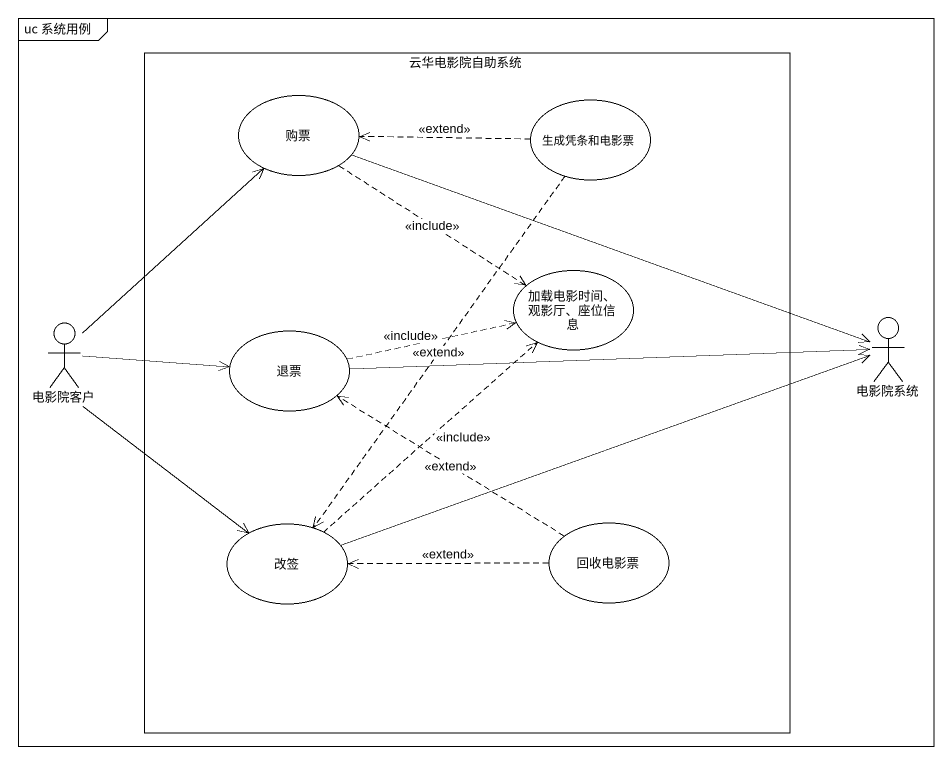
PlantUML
@startuml
mainframe uc 系统用例
rectangle 云华电影院自助系统 {
  usecase 购票
  usecase 生成凭条和电影票
  usecase "加载电影时间、观影厅、座位信息" as 加载电影时间_观影厅_座位信息
  usecase 退票
  usecase 改签
  usecase 回收电影票
}
actor 电影院客户
actor 电影院系统
购票 ..> 加载电影时间_观影厅_座位信息 : <<include>>
购票 -right-> 电影院系统
生成凭条和电影票 .left.> 购票 : <<extend>>
生成凭条和电影票 ..> 改签 : <<extend>>
电影院客户 -up-> 购票
电影院客户 -right-> 退票
电影院客户 --> 改签
退票 .right.> 加载电影时间_观影厅_座位信息 : <<include>>
退票 -right-> 电影院系统
改签 .up.> 加载电影时间_观影厅_座位信息 : <<include>>
改签 -right-> 电影院系统
回收电影票 .up.> 退票 : <<extend>>
回收电影票 .left.> 改签 : <<extend>>
@enduml
